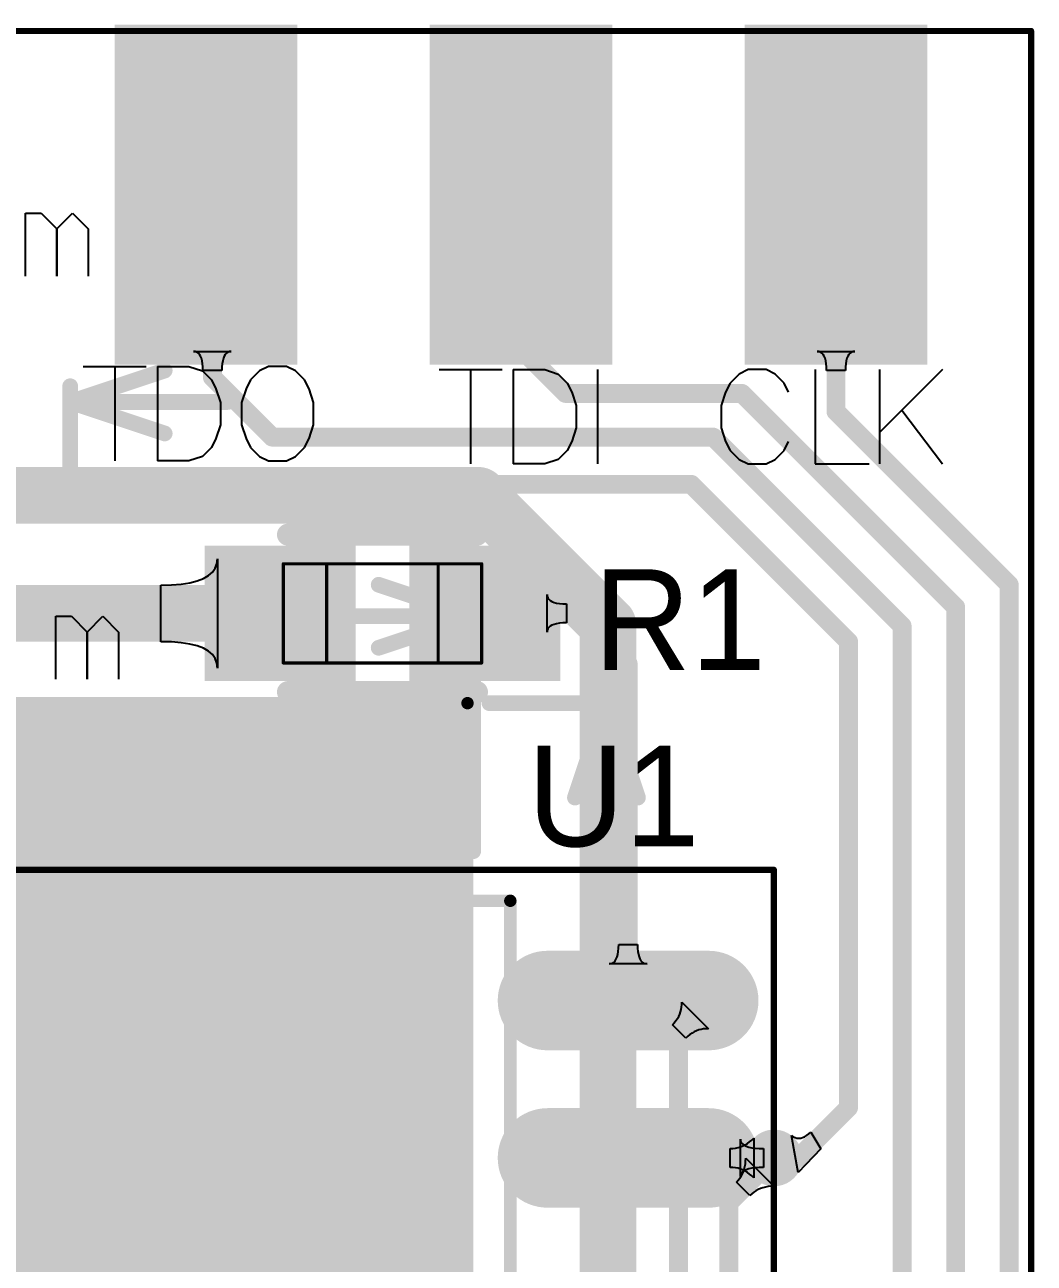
# Model space of a CAD drawing. Header units: millimetres. Extents: x 3.63 to 4.26, y 1.98 to 2.99.
# Drawn here: x 3.9364 to 4.2569, y 2.5918 to 2.9852 of the extents above; entities that cross this region are included whole.
import ezdxf

# ---------------------------------------------------------------- set-up
doc = ezdxf.new("R2010")
doc.units = ezdxf.units.MM
doc.header["$MEASUREMENT"] = 0
for name, color, linetype in [('BottomLayer', 5, 'Continuous'), ('BottomOverlay', 54, 'Continuous'), ('BottomSolder', 6, 'Continuous'), ('Mechanical1', 6, 'Continuous'), ('Mechanical16', 56, 'Continuous'), ('Mechanical2', 216, 'Continuous'), ('Mechanical4', 56, 'Continuous'), ('MultiLayer', 9, 'Continuous'), ('TopLayer', 1, 'Continuous'), ('TopOverlay', 2, 'Continuous'), ('TopPaste', 8, 'Continuous'), ('TopSolder', 216, 'Continuous'), ('ViaHoleLayer', 16, 'Continuous')]:
    doc.layers.add(name, color=color, linetype=linetype)

# ---------------------------------------------------------------- blocks, each defined once
blk = doc.blocks.new('SO16__1')
at = {"layer": 'Mechanical2', "const_width": 0.00394}
for points in [[(-0.14961, 0.20669), (0.14961, 0.20669)], [(0.14961, -0.20669), (0.14961, 0.20669)]]:
    blk.add_lwpolyline(points, dxfattribs=at)
at = {"layer": 'Mechanical2', "const_width": 0.00197}
blk.add_lwpolyline([(0.14862, 0.20669, 1), (0.15059, 0.20669, 1)], format="xyb", close=True, dxfattribs=at)
blk.add_lwpolyline([(0.14862, 0.20669, 1), (0.15059, 0.20669, 1)], format="xyb", close=True, dxfattribs=at)
at = {"layer": 'Mechanical4', "const_width": 0.00197}
for points in [[(-0.23327, 0.21654), (0.23327, 0.21654)], [(0.23327, -0.21654), (0.23327, 0.21654)]]:
    blk.add_lwpolyline(points, dxfattribs=at)
at = {"layer": 'Mechanical4', "const_width": 0.000984}
blk.add_lwpolyline([(0.23278, 0.21654, 1), (0.23376, 0.21654, 1)], format="xyb", close=True, dxfattribs=at)
blk.add_lwpolyline([(0.23278, 0.21654, 1), (0.23376, 0.21654, 1)], format="xyb", close=True, dxfattribs=at)
at = {"layer": 'TopLayer', "const_width": 0.02362}
for points in [[(0.16142, 0.175), (0.2126, 0.175)], [(0.16142, 0.125), (0.2126, 0.125)]]:
    blk.add_lwpolyline(points, dxfattribs=at)
at = {"layer": 'TopLayer', "const_width": 0.01181}
for points in [[(0.15551, 0.175, 1), (0.16732, 0.175, 1)], [(0.20669, 0.175, 1), (0.2185, 0.175, 1)], [(0.15551, 0.125, 1), (0.16732, 0.125, 1)], [(0.20669, 0.125, 1), (0.2185, 0.125, 1)]]:
    blk.add_lwpolyline(points, format="xyb", close=True, dxfattribs=at)
at = {"layer": 'TopOverlay', "const_width": 0.00787}
for points in [[(-0.13386, 0.20669), (0.13386, 0.20669)], [(0.13386, -0.20669), (0.13386, 0.20669)]]:
    blk.add_lwpolyline(points, dxfattribs=at)
at = {"layer": 'TopOverlay', "const_width": 0.00394}
blk.add_lwpolyline([(0.13189, 0.20669, 1), (0.13583, 0.20669, 1)], format="xyb", close=True, dxfattribs=at)
blk.add_lwpolyline([(0.13189, 0.20669, 1), (0.13583, 0.20669, 1)], format="xyb", close=True, dxfattribs=at)
at = {"layer": 'TopPaste', "const_width": 0.02362}
for points in [[(0.16142, 0.175), (0.2126, 0.175)], [(0.16142, 0.125), (0.2126, 0.125)]]:
    blk.add_lwpolyline(points, dxfattribs=at)
at = {"layer": 'TopPaste', "const_width": 0.01181}
for points in [[(0.15551, 0.175, 1), (0.16732, 0.175, 1)], [(0.20669, 0.175, 1), (0.2185, 0.175, 1)], [(0.15551, 0.125, 1), (0.16732, 0.125, 1)], [(0.20669, 0.125, 1), (0.2185, 0.125, 1)]]:
    blk.add_lwpolyline(points, format="xyb", close=True, dxfattribs=at)
at = {"layer": 'TopSolder', "const_width": 0.03162}
for points in [[(0.16142, 0.175), (0.2126, 0.175)], [(0.16142, 0.125), (0.2126, 0.125)]]:
    blk.add_lwpolyline(points, dxfattribs=at)
at = {"layer": 'TopSolder', "const_width": 0.01581}
for points in [[(0.15351, 0.175, 1), (0.16932, 0.175, 1)], [(0.20469, 0.175, 1), (0.2205, 0.175, 1)], [(0.15351, 0.125, 1), (0.16932, 0.125, 1)], [(0.20469, 0.125, 1), (0.2205, 0.125, 1)]]:
    blk.add_lwpolyline(points, format="xyb", close=True, dxfattribs=at)
blk = doc.blocks.new('0603_4')
at = {"layer": 'Mechanical16', "const_width": 0.001}
for points in [[(-0.0315, 0.01575), (-0.0315, -0.01574)], [(0.0315, 0.01575), (-0.0315, 0.01575)], [(-0.0177, 0.01575), (-0.0177, -0.01574)], [(0.0177, 0.01575), (0.0177, -0.01574)], [(0.0315, 0.01575), (0.0315, -0.01574)], [(0.0315, -0.01574), (-0.0315, -0.01574)]]:
    blk.add_lwpolyline(points, dxfattribs=at)
at = {"layer": 'Mechanical16', "const_width": 0.0005}
for points in [[(-0.03175, 0.01575, 1), (-0.03125, 0.01575, 1)], [(-0.03175, 0.01575, 1), (-0.03125, 0.01575, 1)], [(-0.01795, 0.01575, 1), (-0.01745, 0.01575, 1)], [(0.01745, 0.01575, 1), (0.01795, 0.01575, 1)], [(0.03125, 0.01575, 1), (0.03175, 0.01575, 1)], [(0.03125, 0.01575, 1), (0.03175, 0.01575, 1)], [(-0.03175, -0.01574, 1), (-0.03125, -0.01574, 1)], [(-0.03175, -0.01574, 1), (-0.03125, -0.01574, 1)], [(-0.01795, -0.01574, 1), (-0.01745, -0.01574, 1)], [(0.01745, -0.01574, 1), (0.01795, -0.01574, 1)], [(0.03125, -0.01574, 1), (0.03175, -0.01574, 1)], [(0.03125, -0.01574, 1), (0.03175, -0.01574, 1)]]:
    blk.add_lwpolyline(points, format="xyb", close=True, dxfattribs=at)
at = {"layer": 'TopLayer'}
for points in [[(-0.0525, -0.0175), (-0.0125, -0.0175), (-0.0525, 0.0175), (-0.0125, 0.0175)], [(0.0125, -0.0175), (0.0525, -0.0175), (0.0125, 0.0175), (0.0525, 0.0175)]]:
    blk.add_solid(points, dxfattribs=at)
at = {"layer": 'TopOverlay', "const_width": 0.007}
for points in [[(0.03, 0.025), (-0.03, 0.025)], [(0.03, -0.025), (-0.03, -0.025)]]:
    blk.add_lwpolyline(points, dxfattribs=at)
at = {"layer": 'TopOverlay', "const_width": 0.0035}
for points in [[(-0.03175, 0.025, 1), (-0.02825, 0.025, 1)], [(0.02825, 0.025, 1), (0.03175, 0.025, 1)], [(-0.03175, -0.025, 1), (-0.02825, -0.025, 1)], [(0.02825, -0.025, 1), (0.03175, -0.025, 1)]]:
    blk.add_lwpolyline(points, format="xyb", close=True, dxfattribs=at)
at = {"layer": 'TopPaste'}
for points in [[(-0.0525, -0.0175), (-0.0125, -0.0175), (-0.0525, 0.0175), (-0.0125, 0.0175)], [(0.0125, -0.0175), (0.0525, -0.0175), (0.0125, 0.0175), (0.0525, 0.0175)]]:
    blk.add_solid(points, dxfattribs=at)
at = {"layer": 'TopSolder'}
for points in [[(-0.0565, -0.0215), (-0.0085, -0.0215), (-0.0565, 0.0215), (-0.0085, 0.0215)], [(0.0085, -0.0215), (0.0565, -0.0215), (0.0085, 0.0215), (0.0565, 0.0215)]]:
    blk.add_solid(points, dxfattribs=at)

msp = doc.modelspace()

# ---------------------------------------------------------------- linework, layer by layer
at = {"layer": 'BottomLayer'}
for p, q in [((4.14438, 2.67092), (4.14464, 2.67165)), ((4.14464, 2.67165), (4.14483, 2.67239)), ((4.14483, 2.67239), (4.14496, 2.67315)), ((4.14496, 2.67315), (4.14502, 2.67393)), ((4.14502, 2.67393), (4.14501, 2.67473)), ((4.14501, 2.67473), (4.15349, 2.66624)), ((4.14205, 2.66753), (4.14265, 2.66818)), ((4.14265, 2.66818), (4.14319, 2.66884)), ((4.14319, 2.66884), (4.14365, 2.66951)), ((4.14365, 2.66951), (4.14405, 2.67021)), ((4.14405, 2.67021), (4.14438, 2.67092)), ((4.1463, 2.66329), (4.14205, 2.66753)), ((4.14694, 2.66389), (4.1463, 2.66329)), ((4.1476, 2.66442), (4.14694, 2.66389)), ((4.14828, 2.66489), (4.1476, 2.66442)), ((4.14897, 2.66529), (4.14828, 2.66489)), ((4.14968, 2.66562), (4.14897, 2.66529)), ((4.15041, 2.66588), (4.14968, 2.66562)), ((4.15116, 2.66607), (4.15041, 2.66588)), ((4.15192, 2.6662), (4.15116, 2.66607)), ((4.1527, 2.66625), (4.15192, 2.6662)), ((4.15349, 2.66624), (4.1527, 2.66625)), ((4.1653, 2.62423), (4.16533, 2.62514)), ((4.16533, 2.62514), (4.17424, 2.61623)), ((4.16429, 2.62018), (4.16461, 2.62093)), ((4.16461, 2.62093), (4.16488, 2.6217)), ((4.16488, 2.6217), (4.16508, 2.62251)), ((4.16508, 2.62251), (4.16522, 2.62336)), ((4.16522, 2.62336), (4.1653, 2.62423)), ((4.16239, 2.61753), (4.16295, 2.61814)), ((4.16663, 2.61329), (4.16239, 2.61753)), ((4.16295, 2.61814), (4.16346, 2.61879)), ((4.16346, 2.61879), (4.1639, 2.61947)), ((4.1639, 2.61947), (4.16429, 2.62018)), ((4.16724, 2.61386), (4.16663, 2.61329)), ((4.16789, 2.61436), (4.16724, 2.61386)), ((4.16857, 2.61481), (4.16789, 2.61436)), ((4.16928, 2.61519), (4.16857, 2.61481)), ((4.17002, 2.61552), (4.16928, 2.61519)), ((4.1708, 2.61578), (4.17002, 2.61552)), ((4.17161, 2.61598), (4.1708, 2.61578)), ((4.17245, 2.61613), (4.17161, 2.61598)), ((4.17333, 2.61621), (4.17245, 2.61613)), ((4.17424, 2.61623), (4.17333, 2.61621))]:
    msp.add_line(p, q, dxfattribs=at)
for points, const_width in [([(3.82049, 2.83573), (4.08049, 2.83573)], 0.018), ([(4.08049, 2.83573), (4.12157, 2.79465)], 0.018), ([(4.12157, 2.40323), (4.12157, 2.79465)], 0.018), ([(4.14399, 2.66523), (4.15399, 2.67523)], 0.006), ([(4.14399, 2.30723), (4.14399, 2.66523)], 0.006), ([(3.92524, 2.62818), (4.00497, 2.62818)], 0.018), ([(4.00497, 2.41263), (4.00497, 2.62818)], 0.018), ([(4.15999, 2.6109), (4.17433, 2.62523)], 0.006), ([(4.15999, 2.27723), (4.15999, 2.6109)], 0.006)]:
    msp.add_lwpolyline(points, dxfattribs=dict(at, const_width=const_width))
for points, const_width in [([(4.07599, 2.83573, 1), (4.08499, 2.83573, 1)], 0.009), ([(4.07599, 2.83573, 1), (4.08499, 2.83573, 1)], 0.009), ([(4.11707, 2.79465, 1), (4.12607, 2.79465, 1)], 0.009), ([(4.11707, 2.79465, 1), (4.12607, 2.79465, 1)], 0.009), ([(4.14949, 2.67523, 1), (4.15849, 2.67523, 1)], 0.009), ([(4.15249, 2.67523, 1), (4.15549, 2.67523, 1)], 0.003), ([(4.14249, 2.66523, 1), (4.14549, 2.66523, 1)], 0.003), ([(4.14249, 2.66523, 1), (4.14549, 2.66523, 1)], 0.003), ([(4.00047, 2.62818, 1), (4.00947, 2.62818, 1)], 0.009), ([(4.00047, 2.62818, 1), (4.00947, 2.62818, 1)], 0.009), ([(4.16983, 2.62523, 1), (4.17883, 2.62523, 1)], 0.009), ([(4.17283, 2.62523, 1), (4.17583, 2.62523, 1)], 0.003), ([(4.15849, 2.6109, 1), (4.16149, 2.6109, 1)], 0.003), ([(4.15849, 2.6109, 1), (4.16149, 2.6109, 1)], 0.003)]:
    msp.add_lwpolyline(points, format="xyb", close=True, dxfattribs=dict(at, const_width=const_width))
msp.add_solid([(3.8032, 2.53223), (4.07879, 2.53223), (3.8032, 2.76893), (4.07879, 2.76893)], dxfattribs=at)
at = {"layer": 'BottomOverlay'}
for p, q in [((3.9366, 2.90538), (3.9366, 2.92537)), ((3.9366, 2.92537), (3.9416, 2.92537)), ((3.9416, 2.92537), (3.94659, 2.92037)), ((3.94659, 2.92037), (3.95159, 2.92537)), ((3.95159, 2.92537), (3.95659, 2.92037)), ((3.94659, 2.92037), (3.94659, 2.90538)), ((3.94659, 2.90538), (3.94659, 2.92037)), ((3.95659, 2.92037), (3.95659, 2.90538)), ((3.94622, 2.77732), (3.94622, 2.79731)), ((3.94622, 2.79731), (3.95122, 2.79731)), ((3.95122, 2.79731), (3.95622, 2.79231)), ((3.95622, 2.79231), (3.96122, 2.79731)), ((3.96122, 2.79731), (3.96622, 2.79231)), ((3.95622, 2.79231), (3.95622, 2.77732)), ((3.95622, 2.77732), (3.95622, 2.79231)), ((3.96622, 2.79231), (3.96622, 2.77732))]:
    msp.add_line(p, q, dxfattribs=at)
for points, const_width in [([(3.95083, 2.86539), (3.98083, 2.87539)], 0.005), ([(3.95083, 2.82998), (3.95083, 2.87039)], 0.005), ([(3.95083, 2.86539), (3.98083, 2.85539)], 0.005), ([(3.95083, 2.86539), (4.00083, 2.86539)], 0.005), ([(4.04879, 2.80731), (4.07879, 2.79731)], 0.005), ([(4.07879, 2.72267), (4.07879, 2.80231)], 0.005), ([(3.98122, 2.79731), (4.07879, 2.79731)], 0.005), ([(4.04879, 2.78731), (4.07879, 2.79731)], 0.005), ([(3.80299, 2.76971), (4.07699, 2.76971)], 0.00394), ([(4.08396, 2.76971), (4.12611, 2.76971)], 0.005), ([(4.11111, 2.73971), (4.12111, 2.76971)], 0.005), ([(4.12111, 2.76971), (4.13111, 2.73971)], 0.005), ([(4.12111, 2.41499), (4.12111, 2.76971)], 0.005)]:
    msp.add_lwpolyline(points, dxfattribs=dict(at, const_width=const_width))
for points, const_width in [([(3.97958, 2.87539, 1), (3.98208, 2.87539, 1)], 0.0025), ([(3.94958, 2.87039, 1), (3.95208, 2.87039, 1)], 0.0025), ([(3.94958, 2.86539, 1), (3.95208, 2.86539, 1)], 0.0025), ([(3.94958, 2.86539, 1), (3.95208, 2.86539, 1)], 0.0025), ([(3.94958, 2.86539, 1), (3.95208, 2.86539, 1)], 0.0025), ([(3.99958, 2.86539, 1), (4.00208, 2.86539, 1)], 0.0025), ([(3.97958, 2.85539, 1), (3.98208, 2.85539, 1)], 0.0025), ([(3.94958, 2.82998, 1), (3.95208, 2.82998, 1)], 0.0025), ([(4.04754, 2.80731, 1), (4.05004, 2.80731, 1)], 0.0025), ([(4.07754, 2.80231, 1), (4.08004, 2.80231, 1)], 0.0025), ([(3.97997, 2.79731, 1), (3.98247, 2.79731, 1)], 0.0025), ([(4.07754, 2.79731, 1), (4.08004, 2.79731, 1)], 0.0025), ([(4.07754, 2.79731, 1), (4.08004, 2.79731, 1)], 0.0025), ([(4.07754, 2.79731, 1), (4.08004, 2.79731, 1)], 0.0025), ([(4.04754, 2.78731, 1), (4.05004, 2.78731, 1)], 0.0025), ([(4.07601, 2.76971, 1), (4.07798, 2.76971, 1)], 0.00197), ([(4.08271, 2.76971, 1), (4.08521, 2.76971, 1)], 0.0025), ([(4.11986, 2.76971, 1), (4.12236, 2.76971, 1)], 0.0025), ([(4.11986, 2.76971, 1), (4.12236, 2.76971, 1)], 0.0025), ([(4.11986, 2.76971, 1), (4.12236, 2.76971, 1)], 0.0025), ([(4.12486, 2.76971, 1), (4.12736, 2.76971, 1)], 0.0025), ([(4.10986, 2.73971, 1), (4.11236, 2.73971, 1)], 0.0025), ([(4.12986, 2.73971, 1), (4.13236, 2.73971, 1)], 0.0025), ([(4.07754, 2.72267, 1), (4.08004, 2.72267, 1)], 0.0025)]:
    msp.add_lwpolyline(points, format="xyb", close=True, dxfattribs=dict(at, const_width=const_width))
at = {"layer": 'BottomSolder'}
msp.add_solid([(3.8032, 2.53223), (4.07879, 2.53223), (3.8032, 2.76893), (4.07879, 2.76893)], dxfattribs=at)
at = {"layer": 'Mechanical1', "const_width": 0.00197}
for points in [[(3.62603, 2.98323), (4.25595, 2.98323)], [(4.25595, 2.04022), (4.25595, 2.98323)]]:
    msp.add_lwpolyline(points, dxfattribs=at)
at = {"layer": 'Mechanical1', "const_width": 0.000984}
msp.add_lwpolyline([(4.25546, 2.98323, 1), (4.25644, 2.98323, 1)], format="xyb", close=True, dxfattribs=at)
msp.add_lwpolyline([(4.25546, 2.98323, 1), (4.25644, 2.98323, 1)], format="xyb", close=True, dxfattribs=at)
at = {"layer": 'MultiLayer', "const_width": 0.009}
for points in [[(4.14949, 2.67523, 1), (4.15849, 2.67523, 1)], [(4.16983, 2.62523, 1), (4.17883, 2.62523, 1)]]:
    msp.add_lwpolyline(points, format="xyb", close=True, dxfattribs=at)
at = {"layer": 'TopLayer'}
for p, q in [((3.99056, 2.88141), (3.98999, 2.88147)), ((3.98999, 2.88147), (4.00199, 2.88147)), ((3.99107, 2.88122), (3.99056, 2.88141)), ((3.99152, 2.88092), (3.99107, 2.88122)), ((3.99191, 2.88049), (3.99152, 2.88092)), ((3.99224, 2.87994), (3.99191, 2.88049)), ((4.00007, 2.88049), (3.99974, 2.87994)), ((4.00046, 2.88092), (4.00007, 2.88049)), ((4.00091, 2.88122), (4.00046, 2.88092)), ((4.00142, 2.88141), (4.00091, 2.88122)), ((4.00199, 2.88147), (4.00142, 2.88141)), ((4.18856, 2.88141), (4.18799, 2.88147)), ((4.18799, 2.88147), (4.19999, 2.88147)), ((4.18907, 2.88122), (4.18856, 2.88141)), ((4.18952, 2.88092), (4.18907, 2.88122)), ((4.18991, 2.88049), (4.18952, 2.88092)), ((4.19024, 2.87994), (4.18991, 2.88049)), ((4.19807, 2.88049), (4.19774, 2.87994)), ((4.19846, 2.88092), (4.19807, 2.88049)), ((4.19891, 2.88122), (4.19846, 2.88092)), ((4.19942, 2.88141), (4.19891, 2.88122)), ((4.19999, 2.88147), (4.19942, 2.88141)), ((3.99251, 2.87927), (3.99224, 2.87994)), ((3.99272, 2.87847), (3.99251, 2.87927)), ((3.99287, 2.87755), (3.99272, 2.87847)), ((3.99296, 2.87651), (3.99287, 2.87755)), ((3.99299, 2.87535), (3.99296, 2.87651)), ((3.99902, 2.87651), (3.99899, 2.87535)), ((3.99911, 2.87755), (3.99902, 2.87651)), ((3.99926, 2.87847), (3.99911, 2.87755)), ((3.99947, 2.87927), (3.99926, 2.87847)), ((3.99974, 2.87994), (3.99947, 2.87927)), ((4.19051, 2.87927), (4.19024, 2.87994)), ((4.19072, 2.87847), (4.19051, 2.87927)), ((4.19087, 2.87755), (4.19072, 2.87847)), ((4.19096, 2.87651), (4.19087, 2.87755)), ((4.19099, 2.87535), (4.19096, 2.87651)), ((4.19702, 2.87651), (4.19699, 2.87535)), ((4.19711, 2.87755), (4.19702, 2.87651)), ((4.19726, 2.87847), (4.19711, 2.87755)), ((4.19747, 2.87927), (4.19726, 2.87847)), ((4.19774, 2.87994), (4.19747, 2.87927)), ((3.99899, 2.87535), (3.99299, 2.87535)), ((4.19699, 2.87535), (4.19099, 2.87535)), ((3.99689, 2.81259), (3.99743, 2.81402)), ((3.99743, 2.81402), (3.99761, 2.81561)), ((3.99761, 2.81561), (3.99761, 2.78085)), ((3.99113, 2.80857), (3.99311, 2.80932)), ((3.99311, 2.80932), (3.99473, 2.81025)), ((3.99473, 2.81025), (3.99599, 2.81133)), ((3.99599, 2.81133), (3.99689, 2.81259)), ((3.97961, 2.80723), (3.98303, 2.80731)), ((3.97961, 2.78923), (3.97961, 2.80723)), ((3.98303, 2.80731), (3.98609, 2.80756)), ((3.98609, 2.80756), (3.98879, 2.80798)), ((3.98879, 2.80798), (3.99113, 2.80857)), ((4.10225, 2.79223), (4.10225, 2.80423)), ((4.10225, 2.80423), (4.10231, 2.80366)), ((4.10231, 2.80366), (4.1025, 2.80315)), ((4.1025, 2.80315), (4.1028, 2.8027)), ((4.1028, 2.8027), (4.10323, 2.80231)), ((4.10323, 2.80231), (4.10378, 2.80198)), ((4.10378, 2.80198), (4.10446, 2.80171)), ((4.10446, 2.80171), (4.10525, 2.8015)), ((4.10525, 2.8015), (4.10617, 2.80135)), ((4.10617, 2.80135), (4.10721, 2.80126)), ((4.10721, 2.80126), (4.10837, 2.80123)), ((4.10837, 2.80123), (4.10837, 2.79523)), ((4.1028, 2.79376), (4.1025, 2.79331)), ((4.10323, 2.79415), (4.1028, 2.79376)), ((4.10378, 2.79448), (4.10323, 2.79415)), ((4.10446, 2.79475), (4.10378, 2.79448)), ((4.10525, 2.79496), (4.10446, 2.79475)), ((4.10617, 2.79511), (4.10525, 2.79496)), ((4.10721, 2.7952), (4.10617, 2.79511)), ((4.10837, 2.79523), (4.10721, 2.7952)), ((4.10231, 2.7928), (4.10225, 2.79223)), ((4.1025, 2.79331), (4.10231, 2.7928)), ((3.98303, 2.78914), (3.97961, 2.78923)), ((3.98609, 2.78889), (3.98303, 2.78914)), ((3.98879, 2.78847), (3.98609, 2.78889)), ((3.99113, 2.78789), (3.98879, 2.78847)), ((3.99311, 2.78713), (3.99113, 2.78789)), ((3.99473, 2.78621), (3.99311, 2.78713)), ((3.99599, 2.78512), (3.99473, 2.78621)), ((3.99689, 2.78387), (3.99599, 2.78512)), ((3.99743, 2.78244), (3.99689, 2.78387)), ((3.99761, 2.78085), (3.99743, 2.78244)), ((4.12487, 2.69082), (4.12496, 2.69186)), ((4.12496, 2.69186), (4.12499, 2.69302)), ((4.12499, 2.69302), (4.13099, 2.69302)), ((4.13099, 2.69302), (4.13102, 2.69186)), ((4.13102, 2.69186), (4.13111, 2.69082)), ((4.12307, 2.68715), (4.12352, 2.68745)), ((4.12352, 2.68745), (4.12391, 2.68788)), ((4.12391, 2.68788), (4.12424, 2.68843)), ((4.12424, 2.68843), (4.12451, 2.6891)), ((4.12451, 2.6891), (4.12472, 2.6899)), ((4.12472, 2.6899), (4.12487, 2.69082)), ((4.13111, 2.69082), (4.13126, 2.6899)), ((4.13126, 2.6899), (4.13147, 2.6891)), ((4.13147, 2.6891), (4.13174, 2.68843)), ((4.13174, 2.68843), (4.13207, 2.68788)), ((4.13207, 2.68788), (4.13246, 2.68745)), ((4.13246, 2.68745), (4.13291, 2.68715)), ((4.12199, 2.6869), (4.12256, 2.68696)), ((4.13399, 2.6869), (4.12199, 2.6869)), ((4.12256, 2.68696), (4.12307, 2.68715)), ((4.13291, 2.68715), (4.13342, 2.68696)), ((4.13342, 2.68696), (4.13399, 2.6869)), ((4.18202, 2.62056), (4.17982, 2.63236)), ((4.17982, 2.63236), (4.18039, 2.63197)), ((4.18404, 2.63197), (4.18468, 2.63236)), ((4.18468, 2.63236), (4.18533, 2.63286)), ((4.18533, 2.63286), (4.18599, 2.63346)), ((4.18599, 2.63346), (4.18918, 2.62817)), ((4.16044, 2.62823), (4.16127, 2.62826)), ((4.16127, 2.62826), (4.16209, 2.62836)), ((4.16209, 2.62836), (4.16289, 2.62853)), ((4.16289, 2.62853), (4.16366, 2.62876)), ((4.16362, 2.6193), (4.16362, 2.63116)), ((4.16362, 2.63116), (4.16369, 2.6306)), ((4.16366, 2.62876), (4.16442, 2.62905)), ((4.16369, 2.6306), (4.16391, 2.6301)), ((4.16391, 2.6301), (4.16428, 2.62966)), ((4.16428, 2.62966), (4.1648, 2.62928)), ((4.16442, 2.62905), (4.16515, 2.62942)), ((4.1648, 2.62928), (4.16546, 2.62896)), ((4.16515, 2.62942), (4.16587, 2.62985)), ((4.16546, 2.62896), (4.16627, 2.6287)), ((4.16587, 2.62985), (4.16656, 2.63034)), ((4.16627, 2.6287), (4.16723, 2.62849)), ((4.16656, 2.63034), (4.16724, 2.6309)), ((4.16723, 2.62849), (4.16833, 2.62835)), ((4.16724, 2.6309), (4.1679, 2.63153)), ((4.1679, 2.63153), (4.1679, 2.61893)), ((4.16833, 2.62835), (4.16958, 2.62826)), ((4.18039, 2.63197), (4.18098, 2.6317)), ((4.18098, 2.6317), (4.18157, 2.63153)), ((4.18157, 2.63153), (4.18218, 2.63148)), ((4.18218, 2.63148), (4.18279, 2.63153)), ((4.18279, 2.63153), (4.18341, 2.6317)), ((4.18341, 2.6317), (4.18404, 2.63197)), ((4.16044, 2.62223), (4.16044, 2.62823)), ((4.16958, 2.62826), (4.17098, 2.62823)), ((4.17098, 2.62823), (4.17098, 2.62223)), ((4.18918, 2.62817), (4.18202, 2.62056)), ((4.16127, 2.6222), (4.16044, 2.62223)), ((4.16209, 2.6221), (4.16127, 2.6222)), ((4.16289, 2.62193), (4.16209, 2.6221)), ((4.16366, 2.6217), (4.16289, 2.62193)), ((4.16442, 2.6214), (4.16366, 2.6217)), ((4.16428, 2.62079), (4.16391, 2.62036)), ((4.1648, 2.62117), (4.16428, 2.62079)), ((4.16515, 2.62104), (4.16442, 2.6214)), ((4.16546, 2.6215), (4.1648, 2.62117)), ((4.16587, 2.62061), (4.16515, 2.62104)), ((4.16627, 2.62176), (4.16546, 2.6215)), ((4.16656, 2.62012), (4.16587, 2.62061)), ((4.16723, 2.62196), (4.16627, 2.62176)), ((4.16958, 2.6222), (4.16723, 2.62196)), ((4.17098, 2.62223), (4.16958, 2.6222)), ((4.16369, 2.61986), (4.16362, 2.6193)), ((4.16391, 2.62036), (4.16369, 2.61986)), ((4.16724, 2.61956), (4.16656, 2.62012)), ((4.1679, 2.61893), (4.16724, 2.61956))]:
    msp.add_line(p, q, dxfattribs=at)
for points, const_width in [([(4.19399, 2.86235), (4.19399, 2.93123)], 0.006), ([(3.99599, 2.87323), (3.99599, 2.91523)], 0.006), ([(4.09599, 2.88023), (4.09599, 2.91523)], 0.006), ([(4.09599, 2.88023), (4.10812, 2.8681)], 0.006), ([(3.99599, 2.87323), (4.01499, 2.85423)], 0.006), ([(4.10812, 2.8681), (4.16412, 2.8681)], 0.006), ([(4.16412, 2.8681), (4.23199, 2.80023)], 0.006), ([(4.19399, 2.86235), (4.24899, 2.80735)], 0.006), ([(4.01499, 2.85423), (4.15499, 2.85423)], 0.006), ([(4.15499, 2.85423), (4.21499, 2.79423)], 0.006), ([(3.91699, 2.83923), (4.14799, 2.83923)], 0.006), ([(4.14799, 2.83923), (4.19799, 2.78923)], 0.006), ([(4.24899, 2.47523), (4.24899, 2.80735)], 0.006), ([(3.90799, 2.79823), (4.00849, 2.79823)], 0.018), ([(4.23199, 2.54523), (4.23199, 2.80023)], 0.006), ([(4.07849, 2.78623), (4.09049, 2.79823)], 0.006), ([(4.09049, 2.79823), (4.11199, 2.79823)], 0.006), ([(4.11199, 2.79823), (4.12799, 2.78223)], 0.006), ([(4.21499, 2.58423), (4.21499, 2.79423)], 0.006), ([(4.19799, 2.64123), (4.19799, 2.78923)], 0.006), ([(4.12799, 2.67523), (4.12799, 2.78223)], 0.006), ([(4.18199, 2.62523), (4.19799, 2.64123)], 0.006), ([(4.12799, 2.62523), (4.17433, 2.62523)], 0.006), ([(4.17433, 2.62523), (4.18199, 2.62523)], 0.006)]:
    msp.add_lwpolyline(points, dxfattribs=dict(at, const_width=const_width))
for points, const_width in [([(4.19249, 2.93123, 1), (4.19549, 2.93123, 1)], 0.003), ([(3.99449, 2.91523, 1), (3.99749, 2.91523, 1)], 0.003), ([(4.09449, 2.91523, 1), (4.09749, 2.91523, 1)], 0.003), ([(4.09449, 2.88023, 1), (4.09749, 2.88023, 1)], 0.003), ([(4.09449, 2.88023, 1), (4.09749, 2.88023, 1)], 0.003), ([(3.99449, 2.87323, 1), (3.99749, 2.87323, 1)], 0.003), ([(3.99449, 2.87323, 1), (3.99749, 2.87323, 1)], 0.003), ([(4.10662, 2.8681, 1), (4.10962, 2.8681, 1)], 0.003), ([(4.10662, 2.8681, 1), (4.10962, 2.8681, 1)], 0.003), ([(4.16262, 2.8681, 1), (4.16562, 2.8681, 1)], 0.003), ([(4.16262, 2.8681, 1), (4.16562, 2.8681, 1)], 0.003), ([(4.19249, 2.86235, 1), (4.19549, 2.86235, 1)], 0.003), ([(4.19249, 2.86235, 1), (4.19549, 2.86235, 1)], 0.003), ([(4.01349, 2.85423, 1), (4.01649, 2.85423, 1)], 0.003), ([(4.01349, 2.85423, 1), (4.01649, 2.85423, 1)], 0.003), ([(4.15349, 2.85423, 1), (4.15649, 2.85423, 1)], 0.003), ([(4.15349, 2.85423, 1), (4.15649, 2.85423, 1)], 0.003), ([(4.14649, 2.83923, 1), (4.14949, 2.83923, 1)], 0.003), ([(4.14649, 2.83923, 1), (4.14949, 2.83923, 1)], 0.003), ([(4.24749, 2.80735, 1), (4.25049, 2.80735, 1)], 0.003), ([(4.24749, 2.80735, 1), (4.25049, 2.80735, 1)], 0.003), ([(4.00399, 2.79823, 1), (4.01299, 2.79823, 1)], 0.009), ([(4.23049, 2.80023, 1), (4.23349, 2.80023, 1)], 0.003), ([(4.23049, 2.80023, 1), (4.23349, 2.80023, 1)], 0.003), ([(4.08899, 2.79823, 1), (4.09199, 2.79823, 1)], 0.003), ([(4.08899, 2.79823, 1), (4.09199, 2.79823, 1)], 0.003), ([(4.11049, 2.79823, 1), (4.11349, 2.79823, 1)], 0.003), ([(4.11049, 2.79823, 1), (4.11349, 2.79823, 1)], 0.003), ([(4.21349, 2.79423, 1), (4.21649, 2.79423, 1)], 0.003), ([(4.21349, 2.79423, 1), (4.21649, 2.79423, 1)], 0.003), ([(4.19649, 2.78923, 1), (4.19949, 2.78923, 1)], 0.003), ([(4.19649, 2.78923, 1), (4.19949, 2.78923, 1)], 0.003), ([(4.07699, 2.78623, 1), (4.07999, 2.78623, 1)], 0.003), ([(4.12649, 2.78223, 1), (4.12949, 2.78223, 1)], 0.003), ([(4.12649, 2.78223, 1), (4.12949, 2.78223, 1)], 0.003), ([(4.14949, 2.67523, 1), (4.15849, 2.67523, 1)], 0.009), ([(4.12649, 2.67523, 1), (4.12949, 2.67523, 1)], 0.003), ([(4.19649, 2.64123, 1), (4.19949, 2.64123, 1)], 0.003), ([(4.19649, 2.64123, 1), (4.19949, 2.64123, 1)], 0.003), ([(4.16983, 2.62523, 1), (4.17883, 2.62523, 1)], 0.009), ([(4.12649, 2.62523, 1), (4.12949, 2.62523, 1)], 0.003), ([(4.17283, 2.62523, 1), (4.17583, 2.62523, 1)], 0.003), ([(4.17283, 2.62523, 1), (4.17583, 2.62523, 1)], 0.003), ([(4.18049, 2.62523, 1), (4.18349, 2.62523, 1)], 0.003), ([(4.18049, 2.62523, 1), (4.18349, 2.62523, 1)], 0.003)]:
    msp.add_lwpolyline(points, format="xyb", close=True, dxfattribs=dict(at, const_width=const_width))
for points in [[(4.01899, 2.88123), (4.01899, 2.98123), (3.96899, 2.88123), (3.96899, 2.98123)], [(4.11899, 2.88123), (4.11899, 2.98123), (4.06899, 2.88123), (4.06899, 2.98123)], [(4.21899, 2.88123), (4.21899, 2.98123), (4.16899, 2.88123), (4.16899, 2.98123)]]:
    msp.add_solid(points, dxfattribs=at)
at = {"layer": 'TopOverlay'}
for p, q in [((3.95497, 2.87668), (3.97496, 2.87668)), ((3.96497, 2.87668), (3.96497, 2.84668)), ((3.97853, 2.87668), (3.97853, 2.84668)), ((3.97853, 2.87668), (3.98853, 2.87668)), ((3.98853, 2.87668), (3.99282, 2.87525)), ((4.01381, 2.87668), (4.01096, 2.87525)), ((4.01953, 2.87668), (4.01381, 2.87668)), ((4.02238, 2.87525), (4.01953, 2.87668)), ((3.99282, 2.87525), (3.99567, 2.87239)), ((3.99567, 2.87239), (3.9971, 2.86954)), ((4.0081, 2.87239), (4.00667, 2.86954)), ((4.01096, 2.87525), (4.0081, 2.87239)), ((4.02524, 2.87239), (4.02238, 2.87525)), ((4.02667, 2.86954), (4.02524, 2.87239)), ((4.06796, 2.87569), (4.08796, 2.87569)), ((4.07796, 2.87569), (4.07796, 2.8457)), ((4.09153, 2.87569), (4.09153, 2.8457)), ((4.09153, 2.87569), (4.10152, 2.87569)), ((4.10152, 2.87569), (4.10581, 2.87427)), ((4.10581, 2.87427), (4.10867, 2.87141)), ((4.11824, 2.87569), (4.11824, 2.8457)), ((4.16324, 2.87427), (4.16038, 2.87141)), ((4.1661, 2.87569), (4.16324, 2.87427)), ((4.17181, 2.87569), (4.1661, 2.87569)), ((4.17467, 2.87427), (4.17181, 2.87569)), ((4.17752, 2.87141), (4.17467, 2.87427)), ((4.18738, 2.87569), (4.18738, 2.8457)), ((4.2078, 2.87569), (4.2078, 2.8457)), ((4.2278, 2.87569), (4.2078, 2.8557)), ((3.9971, 2.86954), (3.99853, 2.86525)), ((4.00667, 2.86954), (4.00524, 2.86525)), ((4.0281, 2.86525), (4.02667, 2.86954)), ((4.10867, 2.87141), (4.11009, 2.86855)), ((4.11009, 2.86855), (4.11152, 2.86427)), ((4.15896, 2.86855), (4.15753, 2.86427)), ((4.16038, 2.87141), (4.15896, 2.86855)), ((4.17895, 2.86855), (4.17752, 2.87141)), ((3.99853, 2.86525), (3.99853, 2.85811)), ((4.00524, 2.86525), (4.00524, 2.85811)), ((4.0281, 2.85811), (4.0281, 2.86525)), ((4.11152, 2.86427), (4.11152, 2.85713)), ((4.15753, 2.86427), (4.15753, 2.85713)), ((4.21494, 2.86284), (4.2278, 2.8457)), ((3.99853, 2.85811), (3.9971, 2.85383)), ((4.00524, 2.85811), (4.00667, 2.85383)), ((4.02667, 2.85383), (4.0281, 2.85811)), ((4.11152, 2.85713), (4.11009, 2.85284)), ((4.15753, 2.85713), (4.15896, 2.85284)), ((3.9971, 2.85383), (3.99567, 2.85097)), ((4.00667, 2.85383), (4.0081, 2.85097)), ((4.02524, 2.85097), (4.02667, 2.85383)), ((4.11009, 2.85284), (4.10867, 2.84999)), ((4.15896, 2.85284), (4.16038, 2.84999)), ((4.17752, 2.84999), (4.17895, 2.85284)), ((3.99567, 2.85097), (3.99282, 2.84811)), ((4.0081, 2.85097), (4.01096, 2.84811)), ((4.02238, 2.84811), (4.02524, 2.85097)), ((4.10867, 2.84999), (4.10581, 2.84713)), ((4.16038, 2.84999), (4.16324, 2.84713)), ((4.17467, 2.84713), (4.17752, 2.84999)), ((3.98853, 2.84668), (3.97853, 2.84668)), ((3.99282, 2.84811), (3.98853, 2.84668)), ((4.01096, 2.84811), (4.01381, 2.84668)), ((4.01381, 2.84668), (4.01953, 2.84668)), ((4.01953, 2.84668), (4.02238, 2.84811)), ((4.10152, 2.8457), (4.09153, 2.8457)), ((4.10581, 2.84713), (4.10152, 2.8457)), ((4.16324, 2.84713), (4.1661, 2.8457)), ((4.1661, 2.8457), (4.17181, 2.8457)), ((4.17181, 2.8457), (4.17467, 2.84713)), ((4.18738, 2.8457), (4.20452, 2.8457))]:
    msp.add_line(p, q, dxfattribs=at)
at = {"layer": 'TopPaste'}
for points in [[(4.01899, 2.88123), (4.01899, 2.98123), (3.96899, 2.88123), (3.96899, 2.98123)], [(4.11899, 2.88123), (4.11899, 2.98123), (4.06899, 2.88123), (4.06899, 2.98123)], [(4.21899, 2.88123), (4.21899, 2.98123), (4.16899, 2.88123), (4.16899, 2.98123)]]:
    msp.add_solid(points, dxfattribs=at)
at = {"layer": 'TopSolder'}
for points in [[(4.02299, 2.87723), (4.02299, 2.98523), (3.96499, 2.87723), (3.96499, 2.98523)], [(4.12299, 2.87723), (4.12299, 2.98523), (4.06499, 2.87723), (4.06499, 2.98523)], [(4.22299, 2.87723), (4.22299, 2.98523), (4.16499, 2.87723), (4.16499, 2.98523)]]:
    msp.add_solid(points, dxfattribs=at)
at = {"layer": 'ViaHoleLayer', "const_width": 0.004}
for points in [[(4.15199, 2.67523, 1), (4.15599, 2.67523, 1)], [(4.17233, 2.62523, 1), (4.17633, 2.62523, 1)]]:
    msp.add_lwpolyline(points, format="xyb", close=True, dxfattribs=at)

# ---------------------------------------------------------------- block references
at = {"rotation": 180}
msp.add_blockref('0603_4', (4.04999, 2.79823), dxfattribs=at)
msp.add_blockref('SO16__1', (3.94098, 2.50023))

# ---------------------------------------------------------------- texts
at = {"layer": 'TopOverlay'}
for s, p in [('R1', (4.11699, 2.78023)), ('U1', (4.09599, 2.72423))]:
    msp.add_text(s, height=0.032, dxfattribs=at).set_placement(p)

doc.saveas('drawing.dxf')
